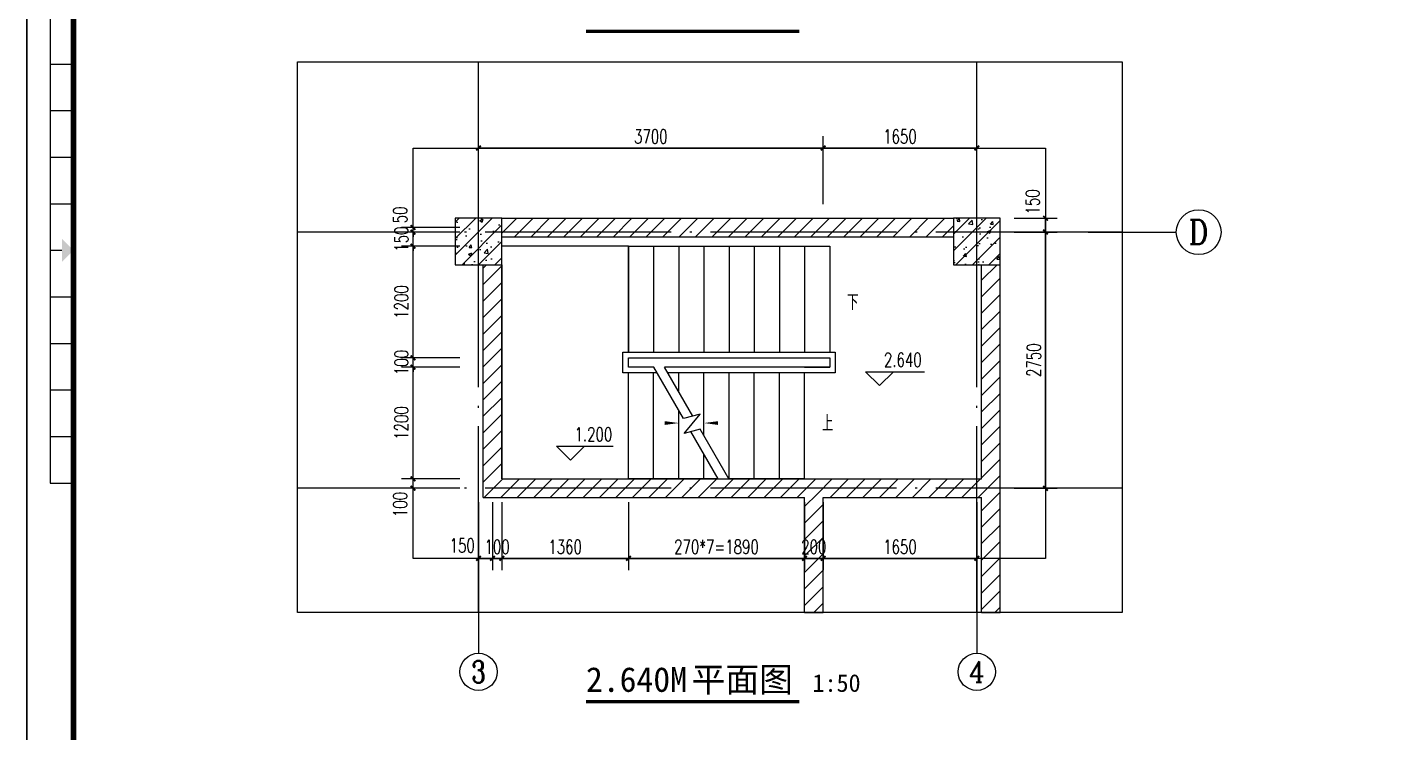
# Model space of a CAD drawing. Header units: millimetres. Extents: x -13830 to 215738, y -24143 to 193994.
# Drawn here: x 80648 to 95143, y 38759 to 46330 of the extents above; entities that cross this region are included whole.
import ezdxf
from ezdxf.enums import TextEntityAlignment as Align

# ---------------------------------------------------------------- set-up
doc = ezdxf.new("R2010")
doc.units = ezdxf.units.MM
doc.header["$LTSCALE"] = 100
doc.linetypes.add('DOTE', pattern=[2.42, 2, -0.2, 0.02, -0.2])
doc.layers.get('0').update_dxf_attribs({"linetype": 'CONTINUOUS'})
doc.layers.get('DEFPOINTS').update_dxf_attribs({"linetype": 'CONTINUOUS'})
for name, color, linetype in [('AXIS', 3, 'CONTINUOUS'), ('AXIS_TEXT', 7, 'CONTINUOUS'), ('COLUMN', 9, 'CONTINUOUS'), ('DIM_ELEV', 3, 'CONTINUOUS'), ('DIM_SYMB', 3, 'CONTINUOUS'), ('DOTE', 8, 'CONTINUOUS'), ('PUB_DIM', 3, 'CONTINUOUS'), ('PUB_HATCH', 8, 'CONTINUOUS'), ('PUB_TEXT', 7, 'CONTINUOUS'), ('STAIR', 4, 'CONTINUOUS'), ('TK HAHA', 1, 'CONTINUOUS'), ('WALL', 2, 'CONTINUOUS'), ('图框', 7, 'CONTINUOUS')]:
    doc.layers.add(name, color=color, linetype=linetype)
doc.styles.add('_TCH_AXIS', font='COMPLEX', dxfattribs={"bigfont": 'GBCBIG'})
doc.styles.add('_TCH_DIM', font='SIMPLEX', dxfattribs={"bigfont": 'GBCBIG'})
doc.styles.add('_TCH_DIM_T3', font='SIMPLEX', dxfattribs={"width": 0.705882, "bigfont": 'GBCBIG'})
doc.styles.add('COMPLEX', font='COMPLEX')
doc.styles.add('黑体', font='')
doc.styles.get('黑体').set_extended_font_data('SimSun')
doc.dimstyles.new('_TCH_ARCH&&50', dxfattribs={"dimtxt": 148.75, "dimasz": 50, "dimexe": 125, "dimexo": 150, "dimgap": 50, "dimtad": 1, "dimdec": 0, "dimzin": 0, "dimdsep": 46, "dimtxsty": '_TCH_DIM_T3', "dimblk": 'ARCHTICK', "dimcen": 0.09, "dimclrt": 7, "dimazin": 2, "dimtfac": 1, "dimtdec": 0, "dimtix": 1, "dimtmove": 2, "dimatfit": 3, "dimfxl": 1, "dimtolj": 1, "dimtzin": 0, "dimarcsym": 0})
pattern_1 = [(45, (0, 89.76), (-88.38838, 88.38838), [])]
pattern_2 = [(45, (0, 0), (-88.38835, 88.38835), []), (50, (0, 0), (358.6301, -31.3761), [37.5, -412.5]), (355, (0, 0), (-69.3757, 376.096), [30, -330]), (100.4514, (29.9, -2.6), (289.2547, 344.7198), [31.8701, -350.571]), (46.1842, (0, 100), (533.6205, -82.7595), [56.25, -618.75]), (96.6356, (44.47, 93.1), (467.3314, 487.059), [47.805, -525.8565]), (351.1842, (0, 100), (467.331, 487.0593), [45, -495]), (21, (50, 75), (298.4535, -201.30945), [37.5, -412.5]), (326, (50, 75), (121.6577, 362.575), [30, -330]), (71.4514, (74.87, 58.22), (420.1113, 161.2652), [31.8701, -350.571]), (37.5, (0, 0), (6.07993, 166.44693), [0, -326, 0, -335, 0, -331.25]), (7.5, (0, 0), (131.53477, 197.20586), [0, -191, 0, -318.5, 0, -126.25]), (327.5, (-111.5, 0), (266.91122, -11.27744), [0, -125, 0, -390, 0, -517.5]), (317.5, (-161.5, 0), (291.5931, 50.0525), [0, -162.5, 0, -259, 0, -367.5])]

# ---------------------------------------------------------------- blocks, each defined once
blk = doc.blocks.new('TJAD_TK_A1')
at = {"layer": '图框'}
for p, q in [((1341.38, 356.45), (1341.38, 950.45)), ((880.88, 361.45), (880.88, 366.45)), ((890.88, 361.45), (890.88, 366.45)), ((900.88, 361.45), (900.88, 366.45)), ((910.88, 361.45), (910.88, 366.45)), ((930.88, 361.45), (930.88, 366.45)), ((940.88, 361.45), (940.88, 366.45)), ((950.88, 361.45), (950.88, 366.45)), ((960.88, 361.45), (960.88, 366.45)), ((970.88, 361.45), (970.88, 366.45)), ((870.88, 361.45), (970.88, 361.45)), ((500.38, 356.45), (1341.38, 356.45))]:
    blk.add_line(p, q, dxfattribs=at)
at = {"layer": '图框', "const_width": 1.2}
blk.add_lwpolyline([(1331.38, 940.45), (525.38, 940.45), (525.38, 366.45), (1331.38, 366.45)], close=True, dxfattribs=at)
at = {"layer": '图框', "const_width": 0.3}
blk.add_lwpolyline([(920.88, 363.95), (920.88, 361.45)], dxfattribs=at)
at = {"layer": '图框'}
blk.add_solid([(918.38, 363.95), (923.38, 363.95), (920.88, 366.45)], dxfattribs=at)
blk = doc.blocks.new('180703-expo')
at = {"layer": '图框'}
blk.add_blockref('TJAD_TK_A1', (-500.38, -356.45), dxfattribs=at)
blk = doc.blocks.new('_AXISO')
blk.add_circle((0, 0), 0.5)
at = {"layer": 'AXIS_TEXT', "style": 'COMPLEX', "width": 1.041667}
blk.add_attdef('A', text='', height=0.56, dxfattribs=at).set_placement((-0.25, -0.28), (0.25, -0.28), align=Align.FIT)
blk = doc.blocks.new('_ArchTick')
at = {"color": 0, "linetype": 'ByBlock', "const_width": 0.4}
blk.add_lwpolyline([(-0.5, -0.5), (0.5, 0.5)], dxfattribs=at)
blk = doc.blocks.new('*D637')
at = {"layer": 'DEFPOINTS', "color": 0, "transparency": 16777216}
for p in [(91096, 44127), (91584, 44127), (91096, 41377)]:
    blk.add_point(p, dxfattribs=at)
at = {"layer": 'PUB_DIM', "color": 0, "lineweight": -2, "transparency": 16777216}
for p, q in [((91246, 44127), (91709, 44127)), ((91584, 41377), (91584, 44127)), ((91246, 41377), (91709, 41377))]:
    blk.add_line(p, q, dxfattribs=at)
at = {"layer": 'PUB_DIM', "color": 0, "lineweight": -2, "transparency": 16777216, "xscale": 50, "yscale": 50, "zscale": 50}
for p, rotation in [((91584, 44127), 90), ((91584, 41377), 270)]:
    blk.add_blockref('_ArchTick', p, dxfattribs=dict(at, rotation=rotation))
at = {"layer": 'PUB_DIM', "color": 7, "transparency": 16777216, "insert": (91459, 42752), "char_height": 148.8, "attachment_point": 5, "rotation": 90, "style": '_TCH_DIM_T3'}
blk.add_mtext('\\A1;2750', dxfattribs=at)
blk = doc.blocks.new('*D638')
at = {"layer": 'DEFPOINTS', "color": 0, "transparency": 16777216}
for p in [(91096, 44277), (91584, 44277), (91096, 44127)]:
    blk.add_point(p, dxfattribs=at)
at = {"layer": 'PUB_DIM', "color": 0, "lineweight": -2, "transparency": 16777216}
for p, q in [((91246, 44277), (91709, 44277)), ((91584, 44127), (91584, 44277)), ((91246, 44127), (91709, 44127))]:
    blk.add_line(p, q, dxfattribs=at)
at = {"layer": 'PUB_DIM', "color": 0, "lineweight": -2, "transparency": 16777216, "xscale": 50, "yscale": 50, "zscale": 50}
for p, rotation in [((91584, 44277), 90), ((91584, 44127), 270)]:
    blk.add_blockref('_ArchTick', p, dxfattribs=dict(at, rotation=rotation))
at = {"layer": 'PUB_DIM', "color": 7, "transparency": 16777216, "insert": (91446, 44452), "char_height": 148.8, "attachment_point": 5, "rotation": 90, "style": '_TCH_DIM_T3'}
blk.add_mtext('\\A1;150', dxfattribs=at)
blk = doc.blocks.new('*D639')
at = {"layer": 'DEFPOINTS', "color": 0, "transparency": 16777216}
for p in [(89196, 41377), (90846, 41377), (90846, 40623)]:
    blk.add_point(p, dxfattribs=at)
at = {"layer": 'PUB_DIM', "color": 0, "lineweight": -2, "transparency": 16777216}
for p, q in [((89196, 41227), (89196, 40498)), ((90846, 41227), (90846, 40498)), ((89196, 40623), (90846, 40623))]:
    blk.add_line(p, q, dxfattribs=at)
at = {"layer": 'PUB_DIM', "color": 0, "lineweight": -2, "transparency": 16777216, "xscale": 50, "yscale": 50, "zscale": 50, "rotation": 180}
blk.add_blockref('_ArchTick', (89196, 40623), dxfattribs=at)
at = {"layer": 'PUB_DIM', "color": 0, "lineweight": -2, "transparency": 16777216, "xscale": 50, "yscale": 50, "zscale": 50}
blk.add_blockref('_ArchTick', (90846, 40623), dxfattribs=at)
at = {"layer": 'PUB_DIM', "color": 7, "transparency": 16777216, "insert": (90021, 40748), "char_height": 148.8, "attachment_point": 5, "style": '_TCH_DIM_T3'}
blk.add_mtext('\\A1;1650', dxfattribs=at)
blk = doc.blocks.new('*D640')
at = {"layer": 'DEFPOINTS', "color": 0, "transparency": 16777216}
for p in [(88996, 41377), (89196, 41377), (89196, 40623)]:
    blk.add_point(p, dxfattribs=at)
at = {"layer": 'PUB_DIM', "color": 0, "lineweight": -2, "transparency": 16777216}
for p, q in [((88996, 41227), (88996, 40498)), ((89196, 41227), (89196, 40498)), ((88996, 40623), (88946, 40623)), ((88996, 40623), (89196, 40623)), ((89196, 40623), (89246, 40623))]:
    blk.add_line(p, q, dxfattribs=at)
at = {"layer": 'PUB_DIM', "color": 0, "lineweight": -2, "transparency": 16777216, "xscale": 50, "yscale": 50, "zscale": 50}
blk.add_blockref('_ArchTick', (88996, 40623), dxfattribs=at)
at = {"layer": 'PUB_DIM', "color": 0, "lineweight": -2, "transparency": 16777216, "xscale": 50, "yscale": 50, "zscale": 50, "rotation": 180}
blk.add_blockref('_ArchTick', (89196, 40623), dxfattribs=at)
at = {"layer": 'PUB_DIM', "color": 7, "transparency": 16777216, "insert": (89096, 40748), "char_height": 148.8, "attachment_point": 5, "style": '_TCH_DIM_T3'}
blk.add_mtext('\\A1;200', dxfattribs=at)
blk = doc.blocks.new('*D641')
at = {"layer": 'DEFPOINTS', "color": 0, "transparency": 16777216}
for p in [(87106, 41377), (88996, 41377), (88996, 40623)]:
    blk.add_point(p, dxfattribs=at)
at = {"layer": 'PUB_DIM', "color": 0, "lineweight": -2, "transparency": 16777216}
for p, q in [((87106, 41227), (87106, 40498)), ((88996, 41227), (88996, 40498)), ((87106, 40623), (88996, 40623))]:
    blk.add_line(p, q, dxfattribs=at)
at = {"layer": 'PUB_DIM', "color": 0, "lineweight": -2, "transparency": 16777216, "xscale": 50, "yscale": 50, "zscale": 50, "rotation": 180}
blk.add_blockref('_ArchTick', (87106, 40623), dxfattribs=at)
at = {"layer": 'PUB_DIM', "color": 0, "lineweight": -2, "transparency": 16777216, "xscale": 50, "yscale": 50, "zscale": 50}
blk.add_blockref('_ArchTick', (88996, 40623), dxfattribs=at)
at = {"layer": 'PUB_DIM', "color": 7, "transparency": 16777216, "insert": (88051, 40748), "char_height": 148.75, "attachment_point": 5, "style": '_TCH_DIM_T3'}
blk.add_mtext('\\A1;270*7=1890', dxfattribs=at)
blk = doc.blocks.new('*D642')
at = {"layer": 'DEFPOINTS', "color": 0, "transparency": 16777216}
for p in [(85746, 41377), (87106, 41377), (87106, 40623)]:
    blk.add_point(p, dxfattribs=at)
at = {"layer": 'PUB_DIM', "color": 0, "lineweight": -2, "transparency": 16777216}
for p, q in [((85746, 41227), (85746, 40498)), ((87106, 41227), (87106, 40498)), ((85746, 40623), (87106, 40623))]:
    blk.add_line(p, q, dxfattribs=at)
at = {"layer": 'PUB_DIM', "color": 0, "lineweight": -2, "transparency": 16777216, "xscale": 50, "yscale": 50, "zscale": 50, "rotation": 180}
blk.add_blockref('_ArchTick', (85746, 40623), dxfattribs=at)
at = {"layer": 'PUB_DIM', "color": 0, "lineweight": -2, "transparency": 16777216, "xscale": 50, "yscale": 50, "zscale": 50}
blk.add_blockref('_ArchTick', (87106, 40623), dxfattribs=at)
at = {"layer": 'PUB_DIM', "color": 7, "transparency": 16777216, "insert": (86426, 40748), "char_height": 148.8, "attachment_point": 5, "style": '_TCH_DIM_T3'}
blk.add_mtext('\\A1;1360', dxfattribs=at)
blk = doc.blocks.new('*D643')
at = {"layer": 'DEFPOINTS', "color": 0, "transparency": 16777216}
for p in [(85646, 41377), (85746, 41377), (85746, 40623)]:
    blk.add_point(p, dxfattribs=at)
at = {"layer": 'PUB_DIM', "color": 0, "lineweight": -2, "transparency": 16777216}
for p, q in [((85646, 41227), (85646, 40498)), ((85746, 41227), (85746, 40498)), ((85646, 40623), (85596, 40623)), ((85646, 40623), (85746, 40623)), ((85746, 40623), (85796, 40623))]:
    blk.add_line(p, q, dxfattribs=at)
at = {"layer": 'PUB_DIM', "color": 0, "lineweight": -2, "transparency": 16777216, "xscale": 50, "yscale": 50, "zscale": 50}
blk.add_blockref('_ArchTick', (85646, 40623), dxfattribs=at)
at = {"layer": 'PUB_DIM', "color": 0, "lineweight": -2, "transparency": 16777216, "xscale": 50, "yscale": 50, "zscale": 50, "rotation": 180}
blk.add_blockref('_ArchTick', (85746, 40623), dxfattribs=at)
at = {"layer": 'PUB_DIM', "color": 7, "transparency": 16777216, "insert": (85696, 40748), "char_height": 148.8, "attachment_point": 5, "style": '_TCH_DIM_T3'}
blk.add_mtext('\\A1;100', dxfattribs=at)
blk = doc.blocks.new('*D644')
at = {"layer": 'DEFPOINTS', "color": 0, "transparency": 16777216}
for p in [(85496, 41377), (85646, 41377), (85646, 40623)]:
    blk.add_point(p, dxfattribs=at)
at = {"layer": 'PUB_DIM', "color": 0, "lineweight": -2, "transparency": 16777216}
for p, q in [((85496, 41227), (85496, 40498)), ((85646, 41227), (85646, 40498)), ((85496, 40623), (85646, 40623))]:
    blk.add_line(p, q, dxfattribs=at)
at = {"layer": 'PUB_DIM', "color": 0, "lineweight": -2, "transparency": 16777216, "xscale": 50, "yscale": 50, "zscale": 50, "rotation": 180}
blk.add_blockref('_ArchTick', (85496, 40623), dxfattribs=at)
at = {"layer": 'PUB_DIM', "color": 0, "lineweight": -2, "transparency": 16777216, "xscale": 50, "yscale": 50, "zscale": 50}
blk.add_blockref('_ArchTick', (85646, 40623), dxfattribs=at)
at = {"layer": 'PUB_DIM', "color": 7, "transparency": 16777216, "insert": (85321, 40761), "char_height": 148.8, "attachment_point": 5, "style": '_TCH_DIM_T3'}
blk.add_mtext('\\A1;150', dxfattribs=at)
blk = doc.blocks.new('*D645')
at = {"layer": 'DEFPOINTS', "color": 0, "transparency": 16777216}
for p in [(89196, 45031), (85496, 44277), (89196, 44277)]:
    blk.add_point(p, dxfattribs=at)
at = {"layer": 'PUB_DIM', "color": 0, "lineweight": -2, "transparency": 16777216}
for p, q in [((85496, 44427), (85496, 45156)), ((89196, 44427), (89196, 45156)), ((85496, 45031), (89196, 45031))]:
    blk.add_line(p, q, dxfattribs=at)
at = {"layer": 'PUB_DIM', "color": 0, "lineweight": -2, "transparency": 16777216, "xscale": 50, "yscale": 50, "zscale": 50, "rotation": 180}
blk.add_blockref('_ArchTick', (85496, 45031), dxfattribs=at)
at = {"layer": 'PUB_DIM', "color": 0, "lineweight": -2, "transparency": 16777216, "xscale": 50, "yscale": 50, "zscale": 50}
blk.add_blockref('_ArchTick', (89196, 45031), dxfattribs=at)
at = {"layer": 'PUB_DIM', "color": 7, "transparency": 16777216, "insert": (87346, 45155), "char_height": 148.8, "attachment_point": 5, "style": '_TCH_DIM_T3'}
blk.add_mtext('\\A1;3700', dxfattribs=at)
blk = doc.blocks.new('*D646')
at = {"layer": 'DEFPOINTS', "color": 0, "transparency": 16777216}
for p in [(90846, 45031), (89196, 44277), (90846, 44277)]:
    blk.add_point(p, dxfattribs=at)
at = {"layer": 'PUB_DIM', "color": 0, "lineweight": -2, "transparency": 16777216}
for p, q in [((89196, 44427), (89196, 45156)), ((90846, 44427), (90846, 45156)), ((89196, 45031), (90846, 45031))]:
    blk.add_line(p, q, dxfattribs=at)
at = {"layer": 'PUB_DIM', "color": 0, "lineweight": -2, "transparency": 16777216, "xscale": 50, "yscale": 50, "zscale": 50, "rotation": 180}
blk.add_blockref('_ArchTick', (89196, 45031), dxfattribs=at)
at = {"layer": 'PUB_DIM', "color": 0, "lineweight": -2, "transparency": 16777216, "xscale": 50, "yscale": 50, "zscale": 50}
blk.add_blockref('_ArchTick', (90846, 45031), dxfattribs=at)
at = {"layer": 'PUB_DIM', "color": 7, "transparency": 16777216, "insert": (90021, 45155), "char_height": 148.8, "attachment_point": 5, "style": '_TCH_DIM_T3'}
blk.add_mtext('\\A1;1650', dxfattribs=at)
blk = doc.blocks.new('*D647')
at = {"layer": 'DEFPOINTS', "color": 0, "transparency": 16777216}
for p in [(84793, 41477), (85446, 41477), (85446, 41377)]:
    blk.add_point(p, dxfattribs=at)
at = {"layer": 'PUB_DIM', "color": 0, "lineweight": -2, "transparency": 16777216}
for p, q in [((85296, 41477), (84668, 41477)), ((84793, 41377), (84793, 41477)), ((85296, 41377), (84668, 41377))]:
    blk.add_line(p, q, dxfattribs=at)
at = {"layer": 'PUB_DIM', "color": 0, "lineweight": -2, "transparency": 16777216, "xscale": 50, "yscale": 50, "zscale": 50}
for p, rotation in [((84793, 41477), 90), ((84793, 41377), 270)]:
    blk.add_blockref('_ArchTick', p, dxfattribs=dict(at, rotation=rotation))
at = {"layer": 'PUB_DIM', "color": 7, "transparency": 16777216, "insert": (84655, 41202), "char_height": 148.8, "attachment_point": 5, "rotation": 90, "style": '_TCH_DIM_T3'}
blk.add_mtext('\\A1;100', dxfattribs=at)
blk = doc.blocks.new('*D648')
at = {"layer": 'DEFPOINTS', "color": 0, "transparency": 16777216}
for p in [(84793, 42677), (85446, 42677), (85446, 41477)]:
    blk.add_point(p, dxfattribs=at)
at = {"layer": 'PUB_DIM', "color": 0, "lineweight": -2, "transparency": 16777216}
for p, q in [((85296, 42677), (84668, 42677)), ((84793, 41477), (84793, 42677)), ((85296, 41477), (84668, 41477))]:
    blk.add_line(p, q, dxfattribs=at)
at = {"layer": 'PUB_DIM', "color": 0, "lineweight": -2, "transparency": 16777216, "xscale": 50, "yscale": 50, "zscale": 50}
for p, rotation in [((84793, 42677), 90), ((84793, 41477), 270)]:
    blk.add_blockref('_ArchTick', p, dxfattribs=dict(at, rotation=rotation))
at = {"layer": 'PUB_DIM', "color": 7, "transparency": 16777216, "insert": (84668, 42077), "char_height": 148.8, "attachment_point": 5, "rotation": 90, "style": '_TCH_DIM_T3'}
blk.add_mtext('\\A1;1200', dxfattribs=at)
blk = doc.blocks.new('*D649')
at = {"layer": 'DEFPOINTS', "color": 0, "transparency": 16777216}
for p in [(84793, 42777), (85446, 42777), (85446, 42677)]:
    blk.add_point(p, dxfattribs=at)
at = {"layer": 'PUB_DIM', "color": 0, "lineweight": -2, "transparency": 16777216}
for p, q in [((85296, 42777), (84668, 42777)), ((84793, 42777), (84793, 42827)), ((84793, 42677), (84793, 42777)), ((85296, 42677), (84668, 42677)), ((84793, 42677), (84793, 42627))]:
    blk.add_line(p, q, dxfattribs=at)
at = {"layer": 'PUB_DIM', "color": 0, "lineweight": -2, "transparency": 16777216, "xscale": 50, "yscale": 50, "zscale": 50}
for p, rotation in [((84793, 42777), 270), ((84793, 42677), 90)]:
    blk.add_blockref('_ArchTick', p, dxfattribs=dict(at, rotation=rotation))
at = {"layer": 'PUB_DIM', "color": 7, "transparency": 16777216, "insert": (84668, 42727), "char_height": 148.8, "attachment_point": 5, "rotation": 90, "style": '_TCH_DIM_T3'}
blk.add_mtext('\\A1;100', dxfattribs=at)
blk = doc.blocks.new('*D650')
at = {"layer": 'DEFPOINTS', "color": 0, "transparency": 16777216}
for p in [(84793, 43977), (85446, 43977), (85446, 42777)]:
    blk.add_point(p, dxfattribs=at)
at = {"layer": 'PUB_DIM', "color": 0, "lineweight": -2, "transparency": 16777216}
for p, q in [((85296, 43977), (84668, 43977)), ((84793, 42777), (84793, 43977)), ((85296, 42777), (84668, 42777))]:
    blk.add_line(p, q, dxfattribs=at)
at = {"layer": 'PUB_DIM', "color": 0, "lineweight": -2, "transparency": 16777216, "xscale": 50, "yscale": 50, "zscale": 50}
for p, rotation in [((84793, 43977), 90), ((84793, 42777), 270)]:
    blk.add_blockref('_ArchTick', p, dxfattribs=dict(at, rotation=rotation))
at = {"layer": 'PUB_DIM', "color": 7, "transparency": 16777216, "insert": (84668, 43377), "char_height": 148.8, "attachment_point": 5, "rotation": 90, "style": '_TCH_DIM_T3'}
blk.add_mtext('\\A1;1200', dxfattribs=at)
blk = doc.blocks.new('*D651')
at = {"layer": 'DEFPOINTS', "color": 0, "transparency": 16777216}
for p in [(84793, 44127), (85446, 44127), (85446, 43977)]:
    blk.add_point(p, dxfattribs=at)
at = {"layer": 'PUB_DIM', "color": 0, "lineweight": -2, "transparency": 16777216}
for p, q in [((85296, 44127), (84668, 44127)), ((84793, 44127), (84793, 44177)), ((84793, 43977), (84793, 44127)), ((85296, 43977), (84668, 43977)), ((84793, 43977), (84793, 43927))]:
    blk.add_line(p, q, dxfattribs=at)
at = {"layer": 'PUB_DIM', "color": 0, "lineweight": -2, "transparency": 16777216, "xscale": 50, "yscale": 50, "zscale": 50}
for p, rotation in [((84793, 44127), 270), ((84793, 43977), 90)]:
    blk.add_blockref('_ArchTick', p, dxfattribs=dict(at, rotation=rotation))
at = {"layer": 'PUB_DIM', "color": 7, "transparency": 16777216, "insert": (84668, 44052), "char_height": 148.8, "attachment_point": 5, "rotation": 90, "style": '_TCH_DIM_T3'}
blk.add_mtext('\\A1;150', dxfattribs=at)
blk = doc.blocks.new('*D652')
at = {"layer": 'DEFPOINTS', "color": 0, "transparency": 16777216}
for p in [(84793, 44177), (85446, 44177), (85446, 44127)]:
    blk.add_point(p, dxfattribs=at)
at = {"layer": 'PUB_DIM', "color": 0, "lineweight": -2, "transparency": 16777216}
for p, q in [((84793, 44177), (84793, 44227)), ((85296, 44177), (84668, 44177)), ((85296, 44127), (84668, 44127)), ((84793, 44127), (84793, 44177)), ((84793, 44127), (84793, 44077))]:
    blk.add_line(p, q, dxfattribs=at)
at = {"layer": 'PUB_DIM', "color": 0, "lineweight": -2, "transparency": 16777216, "xscale": 50, "yscale": 50, "zscale": 50}
for p, rotation in [((84793, 44177), 270), ((84793, 44127), 90)]:
    blk.add_blockref('_ArchTick', p, dxfattribs=dict(at, rotation=rotation))
at = {"layer": 'PUB_DIM', "color": 7, "transparency": 16777216, "insert": (84655, 44312), "char_height": 148.8, "attachment_point": 5, "rotation": 90, "style": '_TCH_DIM_T3'}
blk.add_mtext('\\A1;50', dxfattribs=at)

msp = doc.modelspace()

# ---------------------------------------------------------------- hatches: boundary and pattern name
at = {"layer": 'PUB_HATCH'}
h = msp.add_hatch(dxfattribs=at)
h.set_pattern_fill('钢筋混凝土', color=256, scale=50, style=0)
h.set_pattern_definition(pattern_2)
h.paths.add_polyline_path([(85246.5, 43776.8), (85746.5, 43776.8), (85746.5, 44276.8), (85246.5, 44276.8)])
h = msp.add_hatch(dxfattribs=at)
h.set_pattern_fill('普通砖', color=256, scale=50, style=0)
h.set_pattern_definition(pattern_1)
h.paths.add_polyline_path([(85746.5, 44276.8), (85746.5, 44076.8), (90596.5, 44076.8), (90596.5, 44276.8)])
h = msp.add_hatch(dxfattribs=at)
h.set_pattern_fill('钢筋混凝土', color=256, scale=50, style=0)
h.set_pattern_definition(pattern_2)
h.paths.add_polyline_path([(90596.5, 44276.8), (90596.5, 43776.8), (91096.5, 43776.8), (91096.5, 44276.8)])
h = msp.add_hatch(dxfattribs=at)
h.set_pattern_fill('普通砖', color=256, scale=50, style=0)
h.set_pattern_definition(pattern_1)
h.paths.add_polyline_path([(85746.5, 43776.8), (85546.5, 43776.8), (85546.5, 41276.8), (85746.5, 41476.8)])
h = msp.add_hatch(dxfattribs=at)
h.set_pattern_fill('普通砖', color=256, scale=50, style=0)
h.set_pattern_definition(pattern_1)
h.paths.add_polyline_path([(90963.1, 41376.8), (91096.5, 41376.8), (91096.5, 43776.8), (90896.5, 43776.8), (90896.5, 41476.8)])
h = msp.add_hatch(dxfattribs=at)
h.set_pattern_fill('普通砖', color=256, scale=50, style=0)
h.set_pattern_definition(pattern_1)
h.paths.add_polyline_path([(85746.5, 41476.8), (85546.5, 41276.8), (88996, 41276.8), (89096, 41343.5), (89096, 41476.8)])
h = msp.add_hatch(dxfattribs=at)
h.set_pattern_fill('普通砖', color=256, scale=50, style=0)
h.set_pattern_definition(pattern_1)
h.paths.add_polyline_path([(89096, 41343.5), (89196, 41276.8), (90896.5, 41276.8), (90963.1, 41376.8), (90896.5, 41476.8), (89096, 41476.8)])
h = msp.add_hatch(dxfattribs=at)
h.set_pattern_fill('普通砖', color=256, scale=50, style=0)
h.set_pattern_definition(pattern_1)
h.paths.add_polyline_path([(89196, 40041.8), (89196, 41276.8), (89096, 41343.5), (88996, 41276.8), (88996, 40041.8)])
h = msp.add_hatch(dxfattribs=at)
h.set_pattern_fill('普通砖', color=256, scale=50, style=0)
h.set_pattern_definition(pattern_1)
h.paths.add_polyline_path([(91096.5, 40041.8), (91096.5, 41376.8), (90963.1, 41376.8), (90896.5, 41276.8), (90896.5, 40041.8)])

# ---------------------------------------------------------------- linework, layer by layer
at = {"layer": 'AXIS'}
for p, q in [((92042.6, 44126.8), (92988.5, 44126.8)), ((85496.5, 40604.9), (85496.5, 39604.9)), ((90846.5, 40604.9), (90846.5, 39604.9))]:
    msp.add_line(p, q, dxfattribs=at)
at = {"layer": 'COLUMN'}
for p, q in [((85746.5, 44276.8), (85246.5, 44276.8)), ((85246.5, 44276.8), (85246.5, 43776.8)), ((85746.5, 43776.8), (85746.5, 44276.8)), ((90596.5, 44276.8), (90596.5, 43776.8)), ((91096.5, 44276.8), (90596.5, 44276.8)), ((91096.5, 43776.8), (91096.5, 44276.8)), ((85246.5, 43776.8), (85746.5, 43776.8)), ((90596.5, 43776.8), (91096.5, 43776.8))]:
    msp.add_line(p, q, dxfattribs=at)
at = {"layer": 'DEFPOINTS', "color": 8}
for points in [[(83552.6, 45956.5), (92405.8, 45956.5), (92405.8, 40041.8), (83552.6, 40041.8)], [(84792.8, 45030.5), (91583.8, 45030.5), (91583.8, 40623.2), (84792.8, 40623.2)]]:
    msp.add_lwpolyline(points, close=True, dxfattribs=at)
at = {"layer": 'DIM_ELEV'}
for p, q in [((89801.5, 42478.5), (89651.5, 42628.5)), ((89651.5, 42628.5), (90284.5, 42628.5)), ((89801.5, 42478.5), (89951.5, 42628.5)), ((86482.4, 41678.1), (86332.4, 41828.1)), ((86332.4, 41828.1), (86942.4, 41828.1)), ((86482.4, 41678.1), (86632.4, 41828.1))]:
    msp.add_line(p, q, dxfattribs=at)
at = {"layer": 'DIM_SYMB', "const_width": 35}
for points in [[(86649.7, 46283.2), (88942.2, 46283.2)], [(86649.7, 39084.3), (88942.2, 39084.3)]]:
    msp.add_lwpolyline(points, dxfattribs=at)
at = {"layer": 'DIM_SYMB'}
for points in [[(89401.5, 43376.8, 0, 0, 0), (86426.5, 43376.8, 0, 0, 0), (86426.5, 42076.8, 0, 0, 0), (87646.5, 42076.8, 0, 40, 0), (87496.5, 42076.8, 0, 0, 0)], [(89131.5, 42076.8, 0, 0, 0), (87916.5, 42076.8, 0, 40, 0), (88066.5, 42076.8, 0, 0, 0)]]:
    msp.add_lwpolyline(points, format="xyseb", dxfattribs=at)
at = {"layer": 'DOTE', "linetype": 'DOTE', "ltscale": 10}
for p, q in [((85496.5, 40041.8), (85496.5, 45956.5)), ((90846.5, 40041.8), (90846.5, 45956.5)), ((92405.8, 44126.8), (83552.6, 44126.8)), ((92405.8, 41376.8), (83552.6, 41376.8))]:
    msp.add_line(p, q, dxfattribs=at)
at = {"layer": 'STAIR'}
for p, q in [((87106.5, 43976.8), (85746.5, 43976.8)), ((87106.5, 43976.8), (89266.5, 43976.8)), ((87106.5, 43976.8), (87106.5, 42836.8)), ((87106.5, 42836.8), (87106.5, 43976.8)), ((87376.5, 43976.8), (87376.5, 42836.8)), ((87646.5, 43976.8), (87646.5, 42836.8)), ((87916.5, 43976.8), (87916.5, 42836.8)), ((88186.5, 43976.8), (88186.5, 42836.8)), ((88456.5, 43976.8), (88456.5, 42836.8)), ((88726.5, 43976.8), (88726.5, 42836.8)), ((88996.5, 43976.8), (88996.5, 42836.8)), ((89266.5, 43976.8), (89266.5, 42836.8)), ((85746.5, 43776.8), (85746.5, 41476.8)), ((87046.5, 42616.8), (87046.5, 42836.8)), ((87046.5, 42836.8), (89326.5, 42836.8)), ((87106.5, 42776.8), (89266.5, 42776.8)), ((87106.5, 42676.8), (87106.5, 42776.8)), ((87106.5, 42776.8), (89266.5, 42776.8)), ((87106.5, 42676.8), (87106.5, 42776.8)), ((89266.5, 42776.8), (89266.5, 42676.8)), ((89326.5, 42836.8), (89326.5, 42616.8)), ((87412, 42616.8), (87046.5, 42616.8)), ((87377.3, 42676.8), (87106.5, 42676.8)), ((87377.3, 42676.8), (87106.5, 42676.8)), ((87106.5, 41476.8), (87106.5, 42616.8)), ((87106.5, 41476.8), (87106.5, 42616.8)), ((87376.5, 41476.8), (87376.5, 42616.8)), ((87696.5, 42124), (87377.3, 42676.8)), ((88996.5, 42676.8), (87492.8, 42676.8)), ((87796.5, 42150.8), (87492.8, 42676.8)), ((89266.5, 42676.8), (87492.8, 42676.8)), ((89326.5, 42616.8), (87527.4, 42616.8)), ((87646.5, 42410.7), (87646.5, 42616.8)), ((87916.5, 41943), (87916.5, 42616.8)), ((88186.5, 41476.8), (88186.5, 42616.8)), ((88456.5, 41476.8), (88456.5, 42616.8)), ((88726.5, 41476.8), (88726.5, 42616.8)), ((88996.5, 42676.8), (89266.5, 42676.8)), ((88996.5, 41476.8), (88996.5, 42616.8)), ((87646.5, 41476.8), (87646.5, 42210.7)), ((87876.9, 42172.3), (87696.5, 42124)), ((87704, 41966.3), (87876.9, 42172.3)), ((87876.4, 42012.4), (87704, 41966.3)), ((88070.1, 41476.8), (87776.4, 41985.6)), ((88185.6, 41476.8), (87876.4, 42012.4)), ((87916.5, 41476.8), (87916.5, 41743)), ((85746.5, 41476.8), (87106.5, 41476.8)), ((88070.1, 41476.8), (87106.5, 41476.8)), ((88996.5, 41476.8), (88185.6, 41476.8))]:
    msp.add_line(p, q, dxfattribs=at)
at = {"layer": 'TK HAHA', "color": 1}
for points in [[(-3451.8, 64957.2), (80648.2, 64957.2), (80648.2, 5557.2), (-3451.8, 5557.2)], [(80648.2, 64957.2), (110348.2, 64957.2), (110348.2, 22907.2), (80648.2, 22907.2)]]:
    msp.add_lwpolyline(points, close=True, dxfattribs=at)
at = {"layer": 'WALL'}
for p, q in [((85746.5, 44276.8), (90596.5, 44276.8)), ((85746.5, 44076.8), (90596.5, 44076.8)), ((85546.5, 41276.8), (85546.5, 43776.8)), ((85746.5, 41476.8), (85746.5, 43776.8)), ((90896.5, 41476.8), (90896.5, 43776.8)), ((91096.5, 41376.8), (91096.5, 43776.8)), ((85746.5, 41476.8), (89096, 41476.8)), ((89096, 41476.8), (90896.5, 41476.8)), ((91096.5, 40041.8), (91096.5, 41376.8)), ((85546.5, 41276.8), (88996, 41276.8)), ((88996, 40041.8), (88996, 41276.8)), ((89196, 40041.8), (89196, 41276.8)), ((89196, 41276.8), (90896.5, 41276.8)), ((90896.5, 40041.8), (90896.5, 41276.8)), ((88996, 40041.8), (89196, 40041.8)), ((90896.5, 40041.8), (91096.5, 40041.8))]:
    msp.add_line(p, q, dxfattribs=at)

# ---------------------------------------------------------------- block references
at = {"xscale": 100, "yscale": 100, "zscale": 100}
msp.add_blockref('180703-expo', (-3451.8, 5557.2), dxfattribs=at)
at = {"xscale": 50, "yscale": 50, "zscale": 50, "rotation": 270}
msp.add_blockref('180703-expo', (80648.2, 64957.2), dxfattribs=at)
at = {"layer": 'AXIS'}
ref = msp.add_blockref('_AXISO', (93228.5, 44126.8), dxfattribs=dict(at, xscale=480, yscale=480, zscale=480))
ref.add_attrib('A', 'D', dxfattribs={"layer": 'AXIS_TEXT', "height": 261.2, "style": '_TCH_AXIS'}).set_placement((93122.8, 43996.3), (93334.2, 43996.3), align=Align.FIT)
ref = msp.add_blockref('_AXISO', (85496.5, 39404.9), dxfattribs=dict(at, xscale=400, yscale=400, zscale=400))
ref.add_attrib('A', '3', dxfattribs={"layer": 'AXIS_TEXT', "height": 233, "style": '_TCH_AXIS'}).set_placement((85418.8, 39288.4), (85574.1, 39288.4), align=Align.FIT)
ref = msp.add_blockref('_AXISO', (90846.5, 39404.9), dxfattribs=dict(at, xscale=400, yscale=400, zscale=400))
ref.add_attrib('A', '4', dxfattribs={"layer": 'AXIS_TEXT', "height": 222.7, "style": '_TCH_AXIS'}).set_placement((90761.6, 39293.5), (90931.3, 39293.5), align=Align.FIT)

# ---------------------------------------------------------------- texts
at = {"layer": 'PUB_TEXT'}
for s, height, style, p in [('下', 168.8, '_TCH_DIM', (89454, 43289.3)), ('上', 168.8, '_TCH_DIM', (89184, 41989.3)), ('2.640M', 265.82, '黑体', (86649.7, 39189.8)), ('平面图', 265.82, '黑体', (87783.8, 39189.8)), ('1:50', 189.87, '黑体', (89082.2, 39189.8))]:
    msp.add_text(s, height=height, dxfattribs=dict(at, style=style)).set_placement(p)
at = {"layer": 'PUB_TEXT', "style": '_TCH_DIM', "width": 0.705882}
for s, p in [('2.640', (89849.5, 42681)), ('1.200', (86527.4, 41880.6))]:
    msp.add_text(s, height=148.75, dxfattribs=at).set_placement(p)

# ---------------------------------------------------------------- dimensions: what is measured, and where the dimension line sits
at = {"layer": 'PUB_DIM'}
for p1, p2, distance, picture, middle in [((85496.4566, 44276.837), (89196.005, 44276.837), 753.6758, '*D645', (87346.2308, 45154.8878)), ((89196.005, 44276.837), (90846.4566, 44276.837), 753.6758, '*D646', (90021.2308, 45154.8878)), ((85446.5, 43976.8), (85446.5, 44126.8), 653.7, '*D651', (84668.4, 44051.8)), ((91096.5, 41376.8), (91096.5, 44126.8), -487.4, '*D637', (91459.4, 42751.8)), ((85446.5, 42776.8), (85446.5, 43976.8), 653.7, '*D650', (84668.4, 43376.8)), ((85446.5, 42676.8), (85446.5, 42776.8), 653.7, '*D649', (84668.4, 42726.8)), ((85446.5, 41476.8), (85446.5, 42676.8), 653.7, '*D648', (84668.4, 42076.8)), ((85646.5, 41376.8), (85746.5, 41376.8), -753.7, '*D643', (85696.5, 40747.5)), ((85746.5, 41376.8), (87106.5, 41376.8), -753.7, '*D642', (86426.5, 40747.5)), ((88996.4566, 41376.837), (89196.005, 41376.837), -753.6758, '*D640', (89096.2308, 40747.5362)), ((89196.005, 41376.837), (90846.4566, 41376.837), -753.6758, '*D639', (90021.2308, 40747.5362))]:
    dim = msp.add_aligned_dim(p1=p1, p2=p2, distance=distance, dimstyle='_TCH_ARCH&&50', dxfattribs=at)
    dim.commit()
    dim.dimension.update_dxf_attribs({"geometry": picture, "text_midpoint": middle})
for base, p1, p2, angle, picture, middle in [((91583.8, 44276.8), (91096.5, 44126.8), (91096.5, 44276.8), 90, '*D638', (91446.3, 44451.8)), ((84792.8, 44176.8), (85446.5, 44126.8), (85446.5, 44176.8), 90, '*D652', (84655.3, 44311.8)), ((84792.8, 41476.8), (85446.5, 41376.8), (85446.5, 41476.8), 90, '*D647', (84655.3, 41201.8)), ((85646.5, 40623.2), (85496.5, 41376.8), (85646.5, 41376.8), 0, '*D644', (85321.5, 40760.7))]:
    dim = msp.add_linear_dim(base=base, p1=p1, p2=p2, angle=angle, dimstyle='_TCH_ARCH&&50', dxfattribs=at)
    dim.commit()
    dim.dimension.update_dxf_attribs({"geometry": picture, "text_midpoint": middle, "dimtype": 129})
dim = msp.add_aligned_dim(p1=(87106.5, 41376.8), p2=(88996.5, 41376.8), distance=-753.7, text='270*7=1890', dimstyle='_TCH_ARCH&&50', dxfattribs=at)
dim.commit()
dim.dimension.update_dxf_attribs({"geometry": '*D641', "text_midpoint": (88051.5, 40747.5)})

doc.saveas('drawing.dxf')
